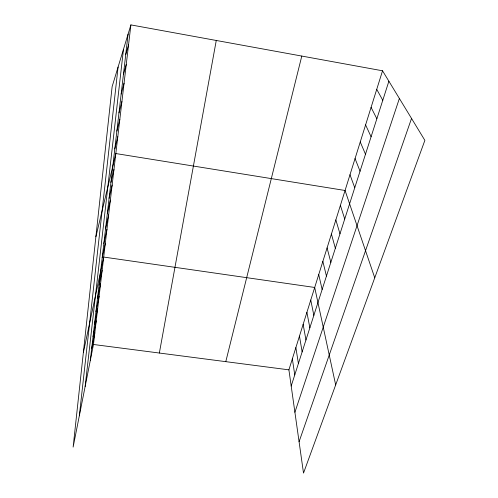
<?xml version="1.0" encoding="UTF-8"?>
<svg xmlns="http://www.w3.org/2000/svg" width="498" height="498" viewBox="0 0 498 498"><rect width="100%" height="100%" fill="white"/><g stroke="black" fill="none" stroke-linecap="round" stroke-linejoin="round"><path stroke-width="0.75" d="M79.331 415.799L118.082 67.037M85.139 386.479L123.473 49.308M90.294 360.502L128.104 34.076M130.893 24.9L112.131 86.627L73.125 447.098L93.468 344.485L130.893 24.9L382.539 70.791L424.875 140.368L303.512 473.1L288.902 369.846L382.539 70.791M159.354 353.032L216.269 40.469M91.657 348.706L94.832 332.832M93.058 336.629L96.226 320.924M94.489 324.273L97.652 308.735M95.952 311.617L99.114 296.266M97.452 298.663L100.608 283.505M98.99 285.385L102.14 270.439M83.359 352.559L103.702 257.061L314.699 287.464L335.671 384.923M102.183 257.827L105.308 243.354M103.839 243.522L106.952 229.31M105.539 228.85L108.639 214.918M107.288 213.791L110.369 200.159M109.074 198.341L112.143 185.019M110.911 182.473L113.961 169.488M95.884 236.755L115.829 153.552L345.064 190.485L374.745 277.803M114.801 148.908L117.802 136.689M225.787 361.654L301.794 56.069M116.856 131.148L119.831 119.352M118.972 112.872L121.917 101.53M121.157 94.047L124.064 83.197M123.398 74.656L126.274 64.329M125.714 54.68L128.546 44.907M291.193 386.043L388.888 81.224M294.903 412.251L399.384 98.473M299.074 441.732L411.535 118.443M93.468 344.485L288.902 369.846M376.731 89.341L382.781 100.279M371.085 107.375L376.849 118.779M365.594 124.911L371.091 136.757M360.253 141.974L365.488 154.231M355.055 158.576L360.048 171.219M349.994 174.742L354.75 187.74M340.402 205.381L344.728 219.02M335.851 219.904L339.978 233.83M331.413 234.072L335.353 248.272M327.086 247.904L330.84 262.353M322.86 261.406L326.433 276.085M318.732 274.591L322.138 289.487M310.758 300.045L313.852 315.34M306.911 312.339L309.856 327.815M303.145 324.36L305.953 339.997M299.466 336.106L302.137 351.899M295.868 347.604L298.408 363.54M292.351 358.846L294.76 374.919"/></g></svg>
